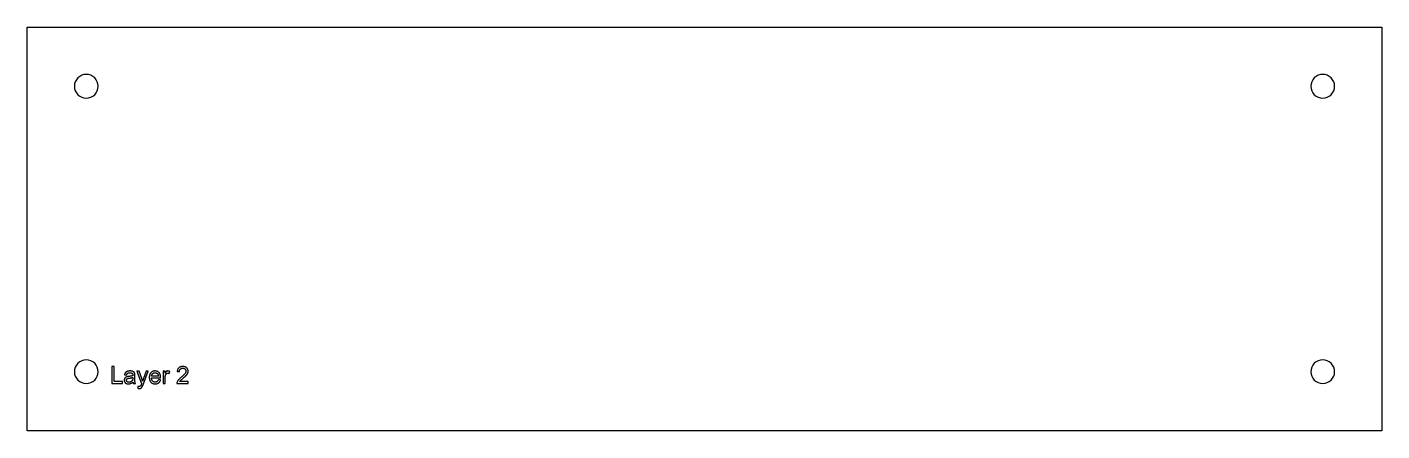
# Model space of a CAD drawing. Header units: metres. Extents: x -22 to 262, y -62 to 22.
import ezdxf

# ---------------------------------------------------------------- set-up
doc = ezdxf.new("R2010")
doc.units = ezdxf.units.M

msp = doc.modelspace()

# ---------------------------------------------------------------- linework, layer by layer
for points in [[(262.46, -62.44), (-22.44, -62.44), (-22.44, 22.46), (262.46, 22.46), (262.46, -62.44)], [(-7.49, 10.01), (-7.54, 10.5), (-7.68, 10.96), (-7.91, 11.4), (-8.22, 11.78), (-8.6, 12.09), (-9.03, 12.32), (-9.5, 12.46), (-9.99, 12.51), (-10.48, 12.46), (-10.95, 12.32), (-11.38, 12.09), (-11.76, 11.78), (-12.07, 11.4), (-12.3, 10.96), (-12.44, 10.5), (-12.49, 10.01), (-12.44, 9.52), (-12.3, 9.05), (-12.07, 8.62), (-11.76, 8.24), (-11.38, 7.93), (-10.95, 7.7), (-10.48, 7.56), (-9.99, 7.51), (-9.5, 7.56), (-9.03, 7.7), (-8.6, 7.93), (-8.22, 8.24), (-7.91, 8.62), (-7.68, 9.05), (-7.54, 9.52), (-7.49, 10.01)], [(252.51, 10.01), (252.46, 10.5), (252.32, 10.96), (252.09, 11.4), (251.78, 11.78), (251.4, 12.09), (250.97, 12.32), (250.5, 12.46), (250.01, 12.51), (249.52, 12.46), (249.05, 12.32), (248.62, 12.09), (248.24, 11.78), (247.93, 11.4), (247.7, 10.96), (247.56, 10.5), (247.51, 10.01), (247.56, 9.52), (247.7, 9.05), (247.93, 8.62), (248.24, 8.24), (248.62, 7.93), (249.05, 7.7), (249.52, 7.56), (250.01, 7.51), (250.5, 7.56), (250.97, 7.7), (251.4, 7.93), (251.78, 8.24), (252.09, 8.62), (252.32, 9.05), (252.46, 9.52), (252.51, 10.01)], [(-7.49, -49.99), (-7.54, -49.5), (-7.68, -49.04), (-7.91, -48.6), (-8.22, -48.22), (-8.6, -47.91), (-9.03, -47.68), (-9.5, -47.54), (-9.99, -47.49), (-10.48, -47.54), (-10.95, -47.68), (-11.38, -47.91), (-11.76, -48.22), (-12.07, -48.6), (-12.3, -49.04), (-12.44, -49.5), (-12.49, -49.99), (-12.44, -50.48), (-12.3, -50.95), (-12.07, -51.38), (-11.76, -51.76), (-11.38, -52.07), (-10.95, -52.3), (-10.48, -52.44), (-9.99, -52.49), (-9.5, -52.44), (-9.03, -52.3), (-8.6, -52.07), (-8.22, -51.76), (-7.91, -51.38), (-7.68, -50.95), (-7.54, -50.48), (-7.49, -49.99)], [(252.51, -49.99), (252.46, -49.5), (252.32, -49.04), (252.09, -48.6), (251.78, -48.22), (251.4, -47.91), (250.97, -47.68), (250.5, -47.54), (250.01, -47.49), (249.52, -47.54), (249.05, -47.68), (248.62, -47.91), (248.24, -48.22), (247.93, -48.6), (247.7, -49.04), (247.56, -49.5), (247.51, -49.99), (247.56, -50.48), (247.7, -50.95), (247.93, -51.38), (248.24, -51.76), (248.62, -52.07), (249.05, -52.3), (249.52, -52.44), (250.01, -52.49), (250.5, -52.44), (250.97, -52.3), (251.4, -52.07), (251.78, -51.76), (252.09, -51.38), (252.32, -50.95), (252.46, -50.48), (252.51, -49.99)], [(-4.62, -52.49), (-2.39, -52.49), (-2.39, -52.07), (-4.15, -52.07), (-4.15, -48.91), (-4.62, -48.91), (-4.62, -52.49)], [(-0.19, -52.17), (-0.18, -52.21), (-0.18, -52.24), (-0.17, -52.28), (-0.16, -52.31), (-0.16, -52.34), (-0.15, -52.37), (-0.14, -52.41), (-0.13, -52.44), (-0.11, -52.46), (-0.1, -52.49), (0.36, -52.49), (0.34, -52.46), (0.33, -52.43), (0.31, -52.4), (0.3, -52.37), (0.29, -52.34), (0.28, -52.31), (0.27, -52.28), (0.26, -52.24), (0.25, -52.21), (0.25, -52.18), (0.24, -52.14), (0.24, -52.1), (0.23, -52.04), (0.23, -51.98), (0.23, -51.91), (0.22, -51.82), (0.22, -51.73), (0.22, -51.63), (0.22, -51.52), (0.22, -51.4), (0.22, -50.82), (0.22, -50.76), (0.22, -50.71), (0.22, -50.66), (0.22, -50.61), (0.21, -50.57), (0.21, -50.53), (0.21, -50.5), (0.21, -50.47), (0.2, -50.44), (0.2, -50.41), (0.19, -50.38), (0.18, -50.34), (0.17, -50.31), (0.16, -50.28), (0.14, -50.25), (0.13, -50.22), (0.11, -50.19), (0.1, -50.16), (0.08, -50.14), (0.06, -50.12), (0.04, -50.09), (0.02, -50.07), (-0.01, -50.05), (-0.03, -50.03), (-0.06, -50.01), (-0.1, -49.99), (-0.13, -49.97), (-0.17, -49.95), (-0.2, -49.93), (-0.24, -49.92), (-0.29, -49.9), (-0.33, -49.89), (-0.38, -49.88), (-0.43, -49.87), (-0.48, -49.86), (-0.54, -49.85), (-0.6, -49.85), (-0.66, -49.84), (-0.72, -49.84), (-0.78, -49.84), (-0.85, -49.84), (-0.91, -49.84), (-0.98, -49.85), (-1.04, -49.85), (-1.1, -49.86), (-1.16, -49.87), (-1.21, -49.89), (-1.27, -49.9), (-1.32, -49.91), (-1.37, -49.93), (-1.42, -49.95), (-1.47, -49.97), (-1.51, -49.99), (-1.56, -50.02), (-1.6, -50.04), (-1.63, -50.07), (-1.67, -50.1), (-1.7, -50.13), (-1.73, -50.16), (-1.76, -50.19), (-1.79, -50.23), (-1.81, -50.27), (-1.83, -50.3), (-1.86, -50.35), (-1.88, -50.39), (-1.89, -50.43), (-1.91, -50.48), (-1.93, -50.53), (-1.94, -50.58), (-1.95, -50.64), (-1.52, -50.7), (-1.51, -50.64), (-1.49, -50.59), (-1.47, -50.55), (-1.45, -50.5), (-1.43, -50.46), (-1.41, -50.43), (-1.39, -50.39), (-1.36, -50.36), (-1.33, -50.34), (-1.3, -50.31), (-1.27, -50.29), (-1.24, -50.27), (-1.2, -50.26), (-1.16, -50.24), (-1.12, -50.23), (-1.07, -50.22), (-1.02, -50.21), (-0.96, -50.21), (-0.91, -50.21), (-0.85, -50.2), (-0.78, -50.21), (-0.72, -50.21), (-0.66, -50.22), (-0.61, -50.23), (-0.56, -50.24), (-0.51, -50.26), (-0.46, -50.28), (-0.42, -50.3), (-0.38, -50.32), (-0.35, -50.35), (-0.32, -50.38), (-0.3, -50.4), (-0.28, -50.43), (-0.27, -50.47), (-0.25, -50.5), (-0.24, -50.54), (-0.23, -50.58), (-0.23, -50.63), (-0.22, -50.68), (-0.22, -50.73), (-0.22, -50.74), (-0.22, -50.74), (-0.22, -50.75), (-0.22, -50.76), (-0.22, -50.77), (-0.22, -50.78), (-0.22, -50.8), (-0.22, -50.81), (-0.22, -50.83), (-0.22, -50.85), (-0.28, -50.86), (-0.34, -50.88), (-0.4, -50.9), (-0.47, -50.91), (-0.55, -50.93), (-0.63, -50.94), (-0.71, -50.96), (-0.81, -50.97), (-0.9, -50.98), (-1.01, -51), (-1.06, -51), (-1.11, -51.01), (-1.15, -51.02), (-1.2, -51.02), (-1.24, -51.03), (-1.27, -51.04), (-1.31, -51.04), (-1.34, -51.05), (-1.37, -51.06), (-1.4, -51.06), (-1.43, -51.07), (-1.47, -51.08), (-1.5, -51.1), (-1.53, -51.11), (-1.57, -51.12), (-1.6, -51.14), (-1.63, -51.15), (-1.66, -51.17), (-1.69, -51.19), (-1.71, -51.21), (-1.74, -51.23), (-1.77, -51.25), (-1.79, -51.27), (-1.82, -51.29), (-1.84, -51.32), (-1.86, -51.34), (-1.89, -51.37), (-1.91, -51.4), (-1.92, -51.43), (-1.94, -51.46), (-1.96, -51.49), (-1.97, -51.52), (-1.99, -51.56), (-2, -51.59), (-2.01, -51.63), (-2.01, -51.66), (-2.02, -51.7), (-2.03, -51.73), (-2.03, -51.77), (-2.03, -51.81), (-2.03, -51.87), (-2.02, -51.93), (-2.01, -51.99), (-1.99, -52.05), (-1.97, -52.1), (-1.95, -52.16), (-1.92, -52.21), (-1.88, -52.25), (-1.84, -52.3), (-1.8, -52.34), (-1.75, -52.38), (-1.7, -52.42), (-1.64, -52.45), (-1.58, -52.48), (-1.52, -52.5), (-1.45, -52.52), (-1.38, -52.53), (-1.31, -52.54), (-1.23, -52.55), (-1.14, -52.55), (-1.09, -52.55), (-1.04, -52.55), (-0.99, -52.54), (-0.94, -52.54), (-0.89, -52.53), (-0.84, -52.52), (-0.8, -52.51), (-0.75, -52.5), (-0.7, -52.48), (-0.66, -52.47), (-0.61, -52.45), (-0.57, -52.43), (-0.52, -52.4), (-0.47, -52.38), (-0.43, -52.35), (-0.38, -52.32), (-0.33, -52.29), (-0.28, -52.25), (-0.24, -52.21), (-0.19, -52.17)], [(-0.22, -51.19), (-0.22, -51.35), (-0.22, -51.41), (-0.23, -51.46), (-0.23, -51.51), (-0.24, -51.56), (-0.24, -51.61), (-0.25, -51.65), (-0.26, -51.69), (-0.27, -51.73), (-0.28, -51.76), (-0.3, -51.79), (-0.31, -51.83), (-0.34, -51.86), (-0.36, -51.9), (-0.39, -51.93), (-0.41, -51.96), (-0.44, -51.99), (-0.48, -52.02), (-0.51, -52.05), (-0.55, -52.07), (-0.59, -52.09), (-0.63, -52.12), (-0.67, -52.13), (-0.71, -52.15), (-0.75, -52.17), (-0.8, -52.18), (-0.84, -52.19), (-0.89, -52.2), (-0.94, -52.2), (-0.99, -52.2), (-1.04, -52.21), (-1.09, -52.2), (-1.13, -52.2), (-1.18, -52.2), (-1.22, -52.19), (-1.26, -52.18), (-1.3, -52.16), (-1.34, -52.15), (-1.37, -52.13), (-1.4, -52.11), (-1.43, -52.09), (-1.45, -52.06), (-1.48, -52.04), (-1.49, -52.01), (-1.51, -51.99), (-1.53, -51.96), (-1.54, -51.93), (-1.55, -51.9), (-1.55, -51.86), (-1.56, -51.83), (-1.56, -51.8), (-1.56, -51.77), (-1.56, -51.75), (-1.55, -51.73), (-1.55, -51.71), (-1.54, -51.69), (-1.54, -51.67), (-1.53, -51.65), (-1.52, -51.63), (-1.51, -51.61), (-1.5, -51.59), (-1.49, -51.57), (-1.47, -51.55), (-1.46, -51.53), (-1.44, -51.52), (-1.42, -51.5), (-1.41, -51.49), (-1.39, -51.48), (-1.37, -51.47), (-1.35, -51.45), (-1.33, -51.44), (-1.3, -51.44), (-1.27, -51.43), (-1.24, -51.42), (-1.21, -51.41), (-1.17, -51.4), (-1.13, -51.39), (-1.09, -51.38), (-1.04, -51.37), (-0.99, -51.36), (-0.94, -51.36), (-0.85, -51.34), (-0.76, -51.33), (-0.68, -51.31), (-0.6, -51.3), (-0.52, -51.28), (-0.45, -51.26), (-0.39, -51.25), (-0.33, -51.23), (-0.27, -51.21), (-0.22, -51.19)], [(0.88, -53.49), (0.91, -53.5), (0.94, -53.51), (0.97, -53.52), (1, -53.52), (1.03, -53.53), (1.06, -53.54), (1.09, -53.54), (1.11, -53.54), (1.14, -53.54), (1.16, -53.54), (1.21, -53.54), (1.25, -53.54), (1.29, -53.53), (1.32, -53.53), (1.36, -53.52), (1.4, -53.51), (1.43, -53.49), (1.46, -53.48), (1.5, -53.46), (1.53, -53.44), (1.56, -53.42), (1.59, -53.4), (1.61, -53.37), (1.64, -53.34), (1.67, -53.31), (1.7, -53.28), (1.72, -53.24), (1.75, -53.21), (1.77, -53.17), (1.79, -53.12), (1.81, -53.09), (1.83, -53.05), (1.85, -53), (1.88, -52.95), (1.9, -52.9), (1.93, -52.83), (1.95, -52.77), (1.98, -52.7), (2.01, -52.62), (2.04, -52.54), (3.03, -49.9), (2.59, -49.9), (2.03, -51.41), (2.01, -51.47), (1.99, -51.53), (1.97, -51.58), (1.95, -51.64), (1.94, -51.7), (1.92, -51.76), (1.9, -51.82), (1.89, -51.88), (1.87, -51.94), (1.85, -52), (1.84, -51.94), (1.82, -51.88), (1.8, -51.81), (1.78, -51.75), (1.76, -51.69), (1.75, -51.63), (1.73, -51.57), (1.71, -51.52), (1.69, -51.46), (1.67, -51.4), (1.13, -49.9), (0.65, -49.9), (1.64, -52.5), (1.63, -52.51), (1.63, -52.52), (1.62, -52.54), (1.62, -52.55), (1.61, -52.56), (1.61, -52.57), (1.61, -52.58), (1.6, -52.59), (1.6, -52.6), (1.6, -52.6), (1.58, -52.65), (1.56, -52.7), (1.55, -52.74), (1.53, -52.78), (1.52, -52.82), (1.5, -52.85), (1.49, -52.87), (1.48, -52.9), (1.47, -52.92), (1.46, -52.93), (1.45, -52.95), (1.44, -52.96), (1.43, -52.98), (1.41, -53), (1.4, -53.01), (1.38, -53.02), (1.37, -53.03), (1.35, -53.05), (1.34, -53.06), (1.32, -53.07), (1.3, -53.08), (1.28, -53.09), (1.26, -53.09), (1.24, -53.1), (1.22, -53.1), (1.19, -53.11), (1.17, -53.11), (1.14, -53.11), (1.11, -53.12), (1.08, -53.12), (1.06, -53.12), (1.04, -53.12), (1.02, -53.11), (0.99, -53.11), (0.97, -53.11), (0.94, -53.1), (0.92, -53.1), (0.89, -53.09), (0.86, -53.09), (0.83, -53.08), (0.88, -53.49)], [(5.18, -51.66), (5.16, -51.71), (5.13, -51.76), (5.11, -51.81), (5.08, -51.85), (5.06, -51.9), (5.03, -51.94), (5, -51.97), (4.97, -52.01), (4.94, -52.04), (4.91, -52.06), (4.87, -52.09), (4.83, -52.11), (4.8, -52.13), (4.76, -52.14), (4.72, -52.16), (4.67, -52.17), (4.63, -52.18), (4.59, -52.18), (4.54, -52.19), (4.49, -52.19), (4.43, -52.19), (4.37, -52.18), (4.31, -52.17), (4.25, -52.15), (4.19, -52.13), (4.14, -52.11), (4.09, -52.08), (4.04, -52.04), (3.99, -52.01), (3.95, -51.96), (3.91, -51.91), (3.87, -51.86), (3.84, -51.81), (3.81, -51.75), (3.78, -51.68), (3.76, -51.62), (3.74, -51.55), (3.73, -51.47), (3.72, -51.39), (3.71, -51.31), (5.64, -51.31), (5.64, -51.29), (5.64, -51.28), (5.64, -51.26), (5.64, -51.25), (5.64, -51.24), (5.64, -51.23), (5.64, -51.22), (5.64, -51.21), (5.64, -51.2), (5.64, -51.19), (5.64, -51.06), (5.63, -50.94), (5.62, -50.83), (5.59, -50.72), (5.56, -50.62), (5.53, -50.52), (5.48, -50.43), (5.43, -50.35), (5.38, -50.27), (5.32, -50.19), (5.25, -50.13), (5.18, -50.07), (5.1, -50.01), (5.02, -49.97), (4.94, -49.93), (4.85, -49.9), (4.76, -49.87), (4.67, -49.85), (4.57, -49.84), (4.47, -49.84), (4.36, -49.84), (4.26, -49.85), (4.16, -49.87), (4.07, -49.9), (3.98, -49.93), (3.89, -49.97), (3.81, -50.02), (3.73, -50.07), (3.66, -50.13), (3.59, -50.2), (3.53, -50.28), (3.47, -50.36), (3.42, -50.44), (3.38, -50.54), (3.34, -50.64), (3.31, -50.74), (3.28, -50.85), (3.27, -50.97), (3.26, -51.09), (3.25, -51.22), (3.26, -51.34), (3.27, -51.46), (3.28, -51.57), (3.31, -51.68), (3.34, -51.78), (3.37, -51.87), (3.42, -51.96), (3.47, -52.05), (3.52, -52.13), (3.59, -52.2), (3.66, -52.27), (3.73, -52.33), (3.81, -52.38), (3.89, -52.42), (3.98, -52.46), (4.07, -52.49), (4.17, -52.52), (4.27, -52.54), (4.38, -52.55), (4.49, -52.55), (4.58, -52.55), (4.66, -52.54), (4.75, -52.53), (4.83, -52.52), (4.9, -52.5), (4.97, -52.47), (5.04, -52.44), (5.11, -52.41), (5.17, -52.37), (5.23, -52.33), (5.29, -52.28), (5.34, -52.24), (5.39, -52.18), (5.44, -52.13), (5.48, -52.07), (5.52, -52), (5.55, -51.94), (5.58, -51.86), (5.61, -51.79), (5.63, -51.71), (5.18, -51.66)], [(3.73, -50.95), (3.74, -50.88), (3.75, -50.82), (3.76, -50.75), (3.78, -50.7), (3.8, -50.64), (3.83, -50.59), (3.85, -50.54), (3.89, -50.49), (3.92, -50.45), (3.96, -50.4), (4, -50.37), (4.05, -50.33), (4.09, -50.3), (4.14, -50.27), (4.19, -50.25), (4.24, -50.23), (4.3, -50.22), (4.35, -50.21), (4.41, -50.2), (4.47, -50.2), (4.54, -50.2), (4.6, -50.21), (4.66, -50.22), (4.72, -50.24), (4.77, -50.27), (4.83, -50.29), (4.88, -50.33), (4.93, -50.36), (4.97, -50.41), (5.02, -50.46), (5.04, -50.49), (5.07, -50.53), (5.09, -50.57), (5.11, -50.61), (5.13, -50.66), (5.14, -50.71), (5.15, -50.76), (5.17, -50.82), (5.17, -50.88), (5.18, -50.95), (3.73, -50.95)], [(6.18, -52.49), (6.62, -52.49), (6.62, -51.13), (6.62, -51.08), (6.62, -51.02), (6.62, -50.97), (6.63, -50.92), (6.63, -50.87), (6.64, -50.82), (6.65, -50.77), (6.66, -50.72), (6.68, -50.67), (6.69, -50.62), (6.7, -50.59), (6.71, -50.56), (6.72, -50.54), (6.74, -50.51), (6.75, -50.48), (6.77, -50.46), (6.79, -50.44), (6.81, -50.42), (6.83, -50.4), (6.85, -50.38), (6.88, -50.36), (6.9, -50.35), (6.92, -50.34), (6.95, -50.33), (6.98, -50.32), (7, -50.31), (7.03, -50.3), (7.06, -50.3), (7.08, -50.3), (7.11, -50.29), (7.14, -50.3), (7.18, -50.3), (7.21, -50.3), (7.24, -50.31), (7.27, -50.32), (7.31, -50.33), (7.34, -50.34), (7.37, -50.36), (7.4, -50.37), (7.43, -50.39), (7.59, -49.98), (7.54, -49.95), (7.49, -49.93), (7.45, -49.91), (7.4, -49.89), (7.36, -49.88), (7.31, -49.86), (7.27, -49.85), (7.22, -49.85), (7.18, -49.84), (7.13, -49.84), (7.1, -49.84), (7.07, -49.84), (7.04, -49.85), (7.02, -49.85), (6.99, -49.86), (6.96, -49.87), (6.93, -49.88), (6.9, -49.9), (6.88, -49.91), (6.85, -49.93), (6.83, -49.95), (6.8, -49.97), (6.77, -50), (6.75, -50.03), (6.72, -50.06), (6.69, -50.1), (6.66, -50.14), (6.63, -50.19), (6.6, -50.24), (6.57, -50.29), (6.57, -49.9), (6.18, -49.9), (6.18, -52.49)], [(11.42, -52.07), (9.67, -52.07), (9.68, -52.05), (9.7, -52.02), (9.72, -52), (9.73, -51.97), (9.75, -51.95), (9.77, -51.93), (9.79, -51.9), (9.81, -51.88), (9.83, -51.86), (9.85, -51.83), (9.88, -51.81), (9.91, -51.78), (9.95, -51.74), (9.99, -51.7), (10.04, -51.66), (10.09, -51.61), (10.15, -51.56), (10.21, -51.51), (10.29, -51.45), (10.36, -51.38), (10.45, -51.3), (10.54, -51.23), (10.62, -51.16), (10.7, -51.09), (10.77, -51.02), (10.83, -50.96), (10.89, -50.9), (10.95, -50.85), (11, -50.8), (11.04, -50.75), (11.08, -50.71), (11.12, -50.66), (11.15, -50.62), (11.18, -50.57), (11.21, -50.53), (11.24, -50.48), (11.27, -50.44), (11.29, -50.4), (11.31, -50.36), (11.33, -50.31), (11.35, -50.27), (11.36, -50.23), (11.38, -50.19), (11.39, -50.15), (11.4, -50.1), (11.4, -50.06), (11.41, -50.02), (11.42, -49.98), (11.42, -49.93), (11.42, -49.89), (11.42, -49.81), (11.41, -49.73), (11.39, -49.65), (11.37, -49.58), (11.34, -49.5), (11.31, -49.43), (11.27, -49.37), (11.23, -49.3), (11.18, -49.24), (11.12, -49.18), (11.06, -49.13), (10.99, -49.08), (10.92, -49.04), (10.84, -49), (10.76, -48.97), (10.68, -48.94), (10.59, -48.92), (10.5, -48.91), (10.4, -48.9), (10.3, -48.9), (10.2, -48.9), (10.11, -48.91), (10.02, -48.92), (9.93, -48.94), (9.84, -48.96), (9.77, -48.99), (9.69, -49.03), (9.62, -49.07), (9.55, -49.11), (9.49, -49.16), (9.43, -49.22), (9.38, -49.28), (9.33, -49.34), (9.29, -49.41), (9.25, -49.49), (9.22, -49.57), (9.19, -49.65), (9.17, -49.74), (9.15, -49.83), (9.14, -49.93), (9.59, -49.98), (9.59, -49.91), (9.6, -49.85), (9.61, -49.79), (9.62, -49.73), (9.64, -49.68), (9.66, -49.63), (9.69, -49.58), (9.72, -49.53), (9.75, -49.49), (9.79, -49.45), (9.82, -49.42), (9.87, -49.38), (9.91, -49.36), (9.96, -49.33), (10.01, -49.31), (10.06, -49.29), (10.11, -49.28), (10.17, -49.27), (10.23, -49.26), (10.29, -49.26), (10.35, -49.26), (10.41, -49.27), (10.46, -49.28), (10.52, -49.29), (10.56, -49.31), (10.61, -49.33), (10.66, -49.35), (10.7, -49.38), (10.74, -49.41), (10.78, -49.44), (10.82, -49.48), (10.85, -49.52), (10.88, -49.56), (10.9, -49.6), (10.92, -49.64), (10.94, -49.69), (10.95, -49.73), (10.96, -49.78), (10.97, -49.83), (10.97, -49.88), (10.97, -49.93), (10.96, -49.98), (10.95, -50.03), (10.93, -50.09), (10.92, -50.14), (10.89, -50.19), (10.87, -50.25), (10.84, -50.3), (10.8, -50.35), (10.76, -50.41), (10.72, -50.47), (10.66, -50.53), (10.61, -50.6), (10.54, -50.67), (10.46, -50.74), (10.38, -50.82), (10.29, -50.9), (10.19, -50.98), (10.09, -51.07), (9.97, -51.17), (9.9, -51.23), (9.83, -51.29), (9.76, -51.35), (9.7, -51.4), (9.64, -51.46), (9.59, -51.51), (9.53, -51.56), (9.48, -51.61), (9.44, -51.66), (9.4, -51.71), (9.36, -51.76), (9.32, -51.8), (9.29, -51.85), (9.26, -51.9), (9.23, -51.95), (9.2, -51.99), (9.17, -52.04), (9.15, -52.09), (9.13, -52.14), (9.11, -52.19), (9.1, -52.22), (9.09, -52.25), (9.08, -52.28), (9.07, -52.31), (9.07, -52.34), (9.06, -52.37), (9.06, -52.4), (9.06, -52.43), (9.06, -52.46), (9.06, -52.49), (11.42, -52.49), (11.42, -52.07)]]:
    msp.add_lwpolyline(points)

doc.saveas('drawing.dxf')
